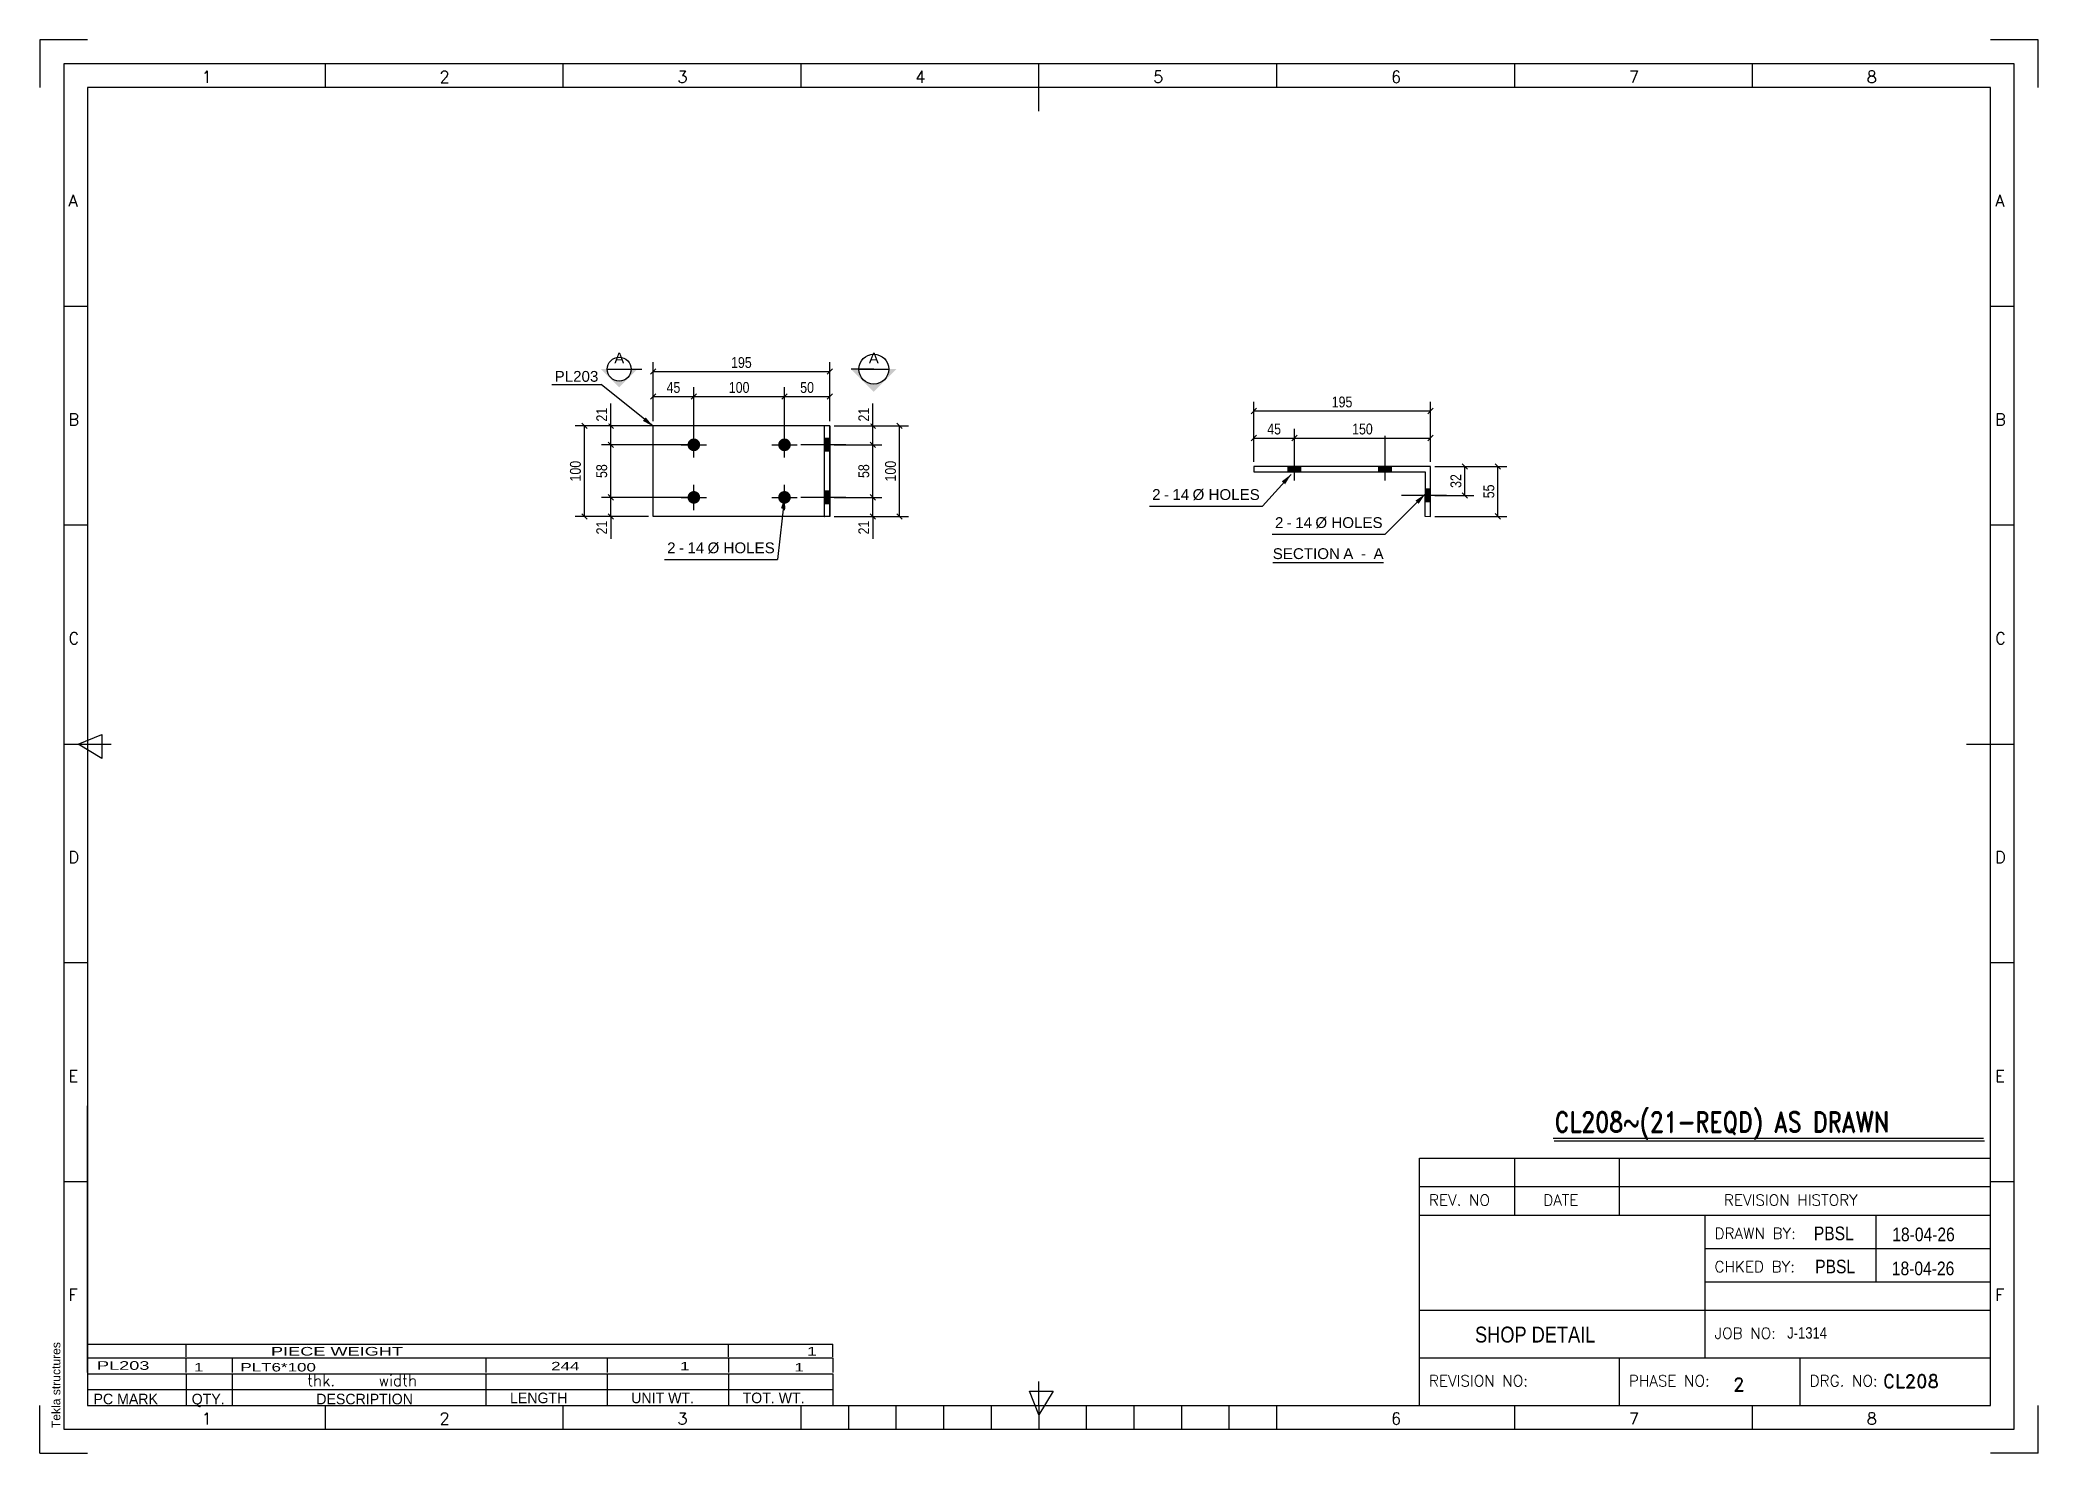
# Model space of a CAD drawing. Header units: millimetres. Extents: x -135 to 306, y -217 to 95.
import ezdxf

# ---------------------------------------------------------------- set-up
doc = ezdxf.new("R2010")
doc.units = ezdxf.units.MM
doc.linetypes.add('DXK_LINE_DOT2', pattern=[3.9198, 1.9599, -1.9599])
doc.styles.add('ari', font='', dxfattribs={"height": 0.2})
doc.styles.add('aria', font='', dxfattribs={"height": 0.2})
doc.styles.add('Arial', font='arial.ttf', dxfattribs={"height": 0.2})
doc.styles.add('Arial Narrow', font='ARIALN.TTF', dxfattribs={"height": 0.2})
doc.styles.add('RomanD', font='romand__.ttf', dxfattribs={"height": 0.2})
doc.styles.add('romand__', font='', dxfattribs={"height": 0.2})
doc.styles.add('RomanS', font='romans__.ttf', dxfattribs={"height": 0.2})
doc.styles.add('romans__', font='', dxfattribs={"height": 0.2})
doc.styles.get('ari').set_extended_font_data('ari')
doc.styles.get('aria').set_extended_font_data('aria')
doc.styles.get('romand__').set_extended_font_data('romand__')
doc.styles.get('romans__').set_extended_font_data('romans__')

msp = doc.modelspace()

# ---------------------------------------------------------------- hatches: boundary and pattern name
at = {"linetype": 'Continuous'}
for color, points in [(30, [(-1.64, 11.86), (0, 9.9), (-2.26, 11.07)]), (1, [(10.4, 5.8), (10.37, 5.51), (10.27, 5.23), (10.13, 4.98), (9.93, 4.76), (9.7, 4.59), (9.43, 4.47), (9.14, 4.41), (8.85, 4.41), (8.56, 4.47), (8.3, 4.59), (8.06, 4.76), (7.86, 4.98), (7.72, 5.23), (7.63, 5.51), (7.6, 5.8), (7.63, 6.09), (7.72, 6.37), (7.86, 6.62), (8.06, 6.84), (8.3, 7.01), (8.56, 7.13), (8.85, 7.19), (9.14, 7.19), (9.43, 7.13), (9.7, 7.01), (9.93, 6.84), (10.13, 6.62), (10.27, 6.37), (10.37, 6.09)]), (1, [(30.4, 5.8), (30.37, 5.51), (30.27, 5.23), (30.13, 4.98), (29.93, 4.76), (29.7, 4.59), (29.43, 4.47), (29.14, 4.41), (28.85, 4.41), (28.56, 4.47), (28.3, 4.59), (28.06, 4.76), (27.86, 4.98), (27.72, 5.23), (27.63, 5.51), (27.6, 5.8), (27.63, 6.09), (27.72, 6.37), (27.86, 6.62), (28.06, 6.84), (28.3, 7.01), (28.56, 7.13), (28.85, 7.19), (29.14, 7.19), (29.43, 7.13), (29.7, 7.01), (29.93, 6.84), (30.13, 6.62), (30.27, 6.37), (30.37, 6.09)]), (1, [(38.99, 4.4), (38.99, 7.2), (37.79, 7.2), (37.79, 4.4)]), (96, [(142.97, 1.02), (140.17, 1.02), (140.17, -0.18), (142.97, -0.18)]), (96, [(162.97, 1.02), (160.17, 1.02), (160.17, -0.18), (162.97, -0.18)]), (1, [(10.4, -5.8), (10.37, -6.09), (10.27, -6.37), (10.13, -6.62), (9.93, -6.84), (9.7, -7.01), (9.43, -7.13), (9.14, -7.19), (8.85, -7.19), (8.56, -7.13), (8.3, -7.01), (8.06, -6.84), (7.86, -6.62), (7.72, -6.37), (7.63, -6.09), (7.6, -5.8), (7.63, -5.51), (7.72, -5.23), (7.86, -4.98), (8.06, -4.76), (8.3, -4.59), (8.56, -4.47), (8.85, -4.41), (9.14, -4.41), (9.43, -4.47), (9.7, -4.59), (9.93, -4.76), (10.13, -4.98), (10.27, -5.23), (10.37, -5.51)]), (1, [(30.4, -5.8), (30.37, -6.09), (30.27, -6.37), (30.13, -6.62), (29.93, -6.84), (29.7, -7.01), (29.43, -7.13), (29.14, -7.19), (28.85, -7.19), (28.56, -7.13), (28.3, -7.01), (28.06, -6.84), (27.86, -6.62), (27.72, -6.37), (27.63, -6.09), (27.6, -5.8), (27.63, -5.51), (27.72, -5.23), (27.86, -4.98), (28.06, -4.76), (28.3, -4.59), (28.56, -4.47), (28.85, -4.41), (29.14, -4.41), (29.43, -4.47), (29.7, -4.59), (29.93, -4.76), (30.13, -4.98), (30.27, -5.23), (30.37, -5.51)]), (1, [(38.99, -7.2), (38.99, -4.4), (37.79, -4.4), (37.79, -7.2)]), (30, [(138.76, -2.25), (140.8, -0.73), (139.5, -2.92)]), (96, [(170.37, -3.98), (170.37, -6.78), (171.57, -6.79), (171.57, -3.99)]), (30, [(28.22, -8.23), (29, -5.8), (29.21, -8.34)]), (30, [(168.27, -6.5), (170.39, -5.09), (168.98, -7.21)])]:
    msp.add_hatch(color=color, dxfattribs=at).paths.add_polyline_path(points)

# ---------------------------------------------------------------- linework, layer by layer
at = {"color": 7, "linetype": 'Continuous'}
for p, q in [((-135.33, 95.15), (-135.33, 84.65)), ((-124.83, 95.15), (-135.33, 95.15)), ((305.67, 95.15), (295.17, 95.15)), ((305.67, 84.65), (305.67, 95.15)), ((-135.33, -216.7), (-135.33, -206.2)), ((305.67, -216.7), (305.67, -206.2)), ((-135.33, -216.7), (-124.83, -216.7)), ((305.67, -216.7), (295.17, -216.7))]:
    msp.add_line(p, q, dxfattribs=at)
at = {"color": 3, "linetype": 'Continuous'}
for p, q in [((300.42, 89.9), (-130.08, 89.9)), ((-130.08, 89.9), (-130.08, -211.45)), ((300.42, -211.45), (300.42, 89.9)), ((-130.08, -211.45), (300.42, -211.45))]:
    msp.add_line(p, q, dxfattribs=at)
at = {"color": 1, "linetype": 'Continuous'}
for p, q in [((-72.33, 84.65), (-72.33, 89.9)), ((-19.83, 84.65), (-19.83, 89.9)), ((32.67, 84.65), (32.67, 89.9)), ((85.17, 79.4), (85.17, 89.9)), ((137.67, 84.65), (137.67, 89.9)), ((190.17, 84.65), (190.17, 89.9)), ((242.67, 84.65), (242.67, 89.9)), ((295.17, 84.65), (-124.83, 84.65)), ((-124.83, 84.65), (-124.83, -206.2)), ((295.17, -206.2), (295.17, 84.65)), ((-124.83, 36.35), (-130.08, 36.35)), ((300.42, 36.35), (295.17, 36.35)), ((6.2, 5.8), (11.8, 5.8)), ((9, 3), (9, 8.6)), ((26.2, 5.8), (31.8, 5.8)), ((29, 3), (29, 8.6)), ((42.54, 5.8), (32.62, 5.8)), ((38.99, 7.2), (37.79, 7.2)), ((38.99, 4.4), (37.79, 4.4)), ((9, -8.6), (9, -3)), ((29, -8.6), (29, -3)), ((38.99, -4.4), (37.79, -4.4)), ((6.2, -5.8), (11.8, -5.8)), ((26.2, -5.8), (31.8, -5.8)), ((42.54, -5.8), (32.62, -5.8)), ((38.99, -7.2), (37.79, -7.2)), ((-124.83, -11.95), (-130.08, -11.95)), ((300.42, -11.95), (295.17, -11.95)), ((-130.08, -60.25), (-119.58, -60.25)), ((-126.93, -60.25), (-121.68, -58.15)), ((-121.68, -63.4), (-126.93, -60.25)), ((-121.68, -58.15), (-121.68, -63.4)), ((289.92, -60.25), (300.42, -60.25)), ((-124.83, -108.55), (-130.08, -108.55)), ((300.42, -108.55), (295.17, -108.55)), ((169.17, -206.2), (169.17, -151.6)), ((169.17, -151.6), (295.17, -151.6)), ((190.17, -164.2), (190.17, -151.6)), ((213.27, -164.2), (213.27, -151.6)), ((-124.83, -156.85), (-130.08, -156.85)), ((169.17, -157.9), (295.17, -157.9)), ((300.42, -156.85), (295.17, -156.85)), ((169.17, -164.2), (295.17, -164.2)), ((232.17, -185.2), (232.17, -164.2)), ((269.97, -178.9), (269.97, -164.2)), ((232.17, -171.55), (295.17, -171.55)), ((232.17, -178.9), (295.17, -178.9)), ((169.17, -185.2), (295.17, -185.2)), ((232.17, -195.7), (232.17, -185.2)), ((169.17, -195.7), (295.17, -195.7)), ((213.27, -206.2), (213.27, -195.7)), ((253.17, -206.2), (253.17, -195.7)), ((85.17, -206.2), (85.17, -200.95)), ((-124.83, -206.2), (295.17, -206.2)), ((-72.33, -211.45), (-72.33, -206.2)), ((-19.83, -211.45), (-19.83, -206.2)), ((32.67, -211.45), (32.67, -206.2)), ((43.17, -211.45), (43.17, -206.2)), ((53.67, -211.45), (53.67, -206.2)), ((64.17, -211.45), (64.17, -206.2)), ((74.67, -211.45), (74.67, -206.2)), ((83.07, -203.05), (88.32, -203.05)), ((85.17, -208.3), (83.07, -203.05)), ((88.32, -203.05), (85.17, -208.3)), ((85.17, -206.2), (85.17, -211.45)), ((95.67, -211.45), (95.67, -206.2)), ((106.17, -211.45), (106.17, -206.2)), ((116.67, -211.45), (116.67, -206.2)), ((127.17, -211.45), (127.17, -206.2)), ((137.67, -211.45), (137.67, -206.2)), ((190.17, -211.45), (190.17, -206.2)), ((242.67, -211.45), (242.67, -206.2)), ((32.67, -211.45), (137.67, -211.45))]:
    msp.add_line(p, q, dxfattribs=at)
at = {"color": 4, "linetype": 'Continuous'}
for p, q in [((0, 11), (0, 24.02)), ((38.39, 21.37), (39.59, 22.57)), ((38.99, 11), (38.99, 24.02)), ((0, 11), (0, 18.52)), ((9, 6.8), (9, 18.52)), ((9, 6.8), (9, 18.52)), ((29, 6.8), (29, 18.52)), ((29, 6.8), (29, 18.52)), ((39, 11), (39, 18.52)), ((0.6, 17.07), (-0.6, 15.87)), ((0, 16.47), (9, 16.47)), ((9.6, 17.07), (8.4, 15.87)), ((8.4, 15.87), (9.6, 17.07)), ((9, 16.47), (29, 16.47)), ((29.6, 17.07), (28.4, 15.87)), ((28.4, 15.87), (29.6, 17.07)), ((29, 16.47), (39, 16.47)), ((38.4, 15.87), (39.6, 17.07)), ((132.57, 2.02), (132.57, 15.32)), ((170.97, 12.67), (172.17, 13.87)), ((171.57, 2.01), (171.57, 15.32)), ((-1, 10), (-11.4, 10)), ((-9.95, 10.6), (-8.75, 9.4)), ((-9.35, 5.8), (-9.35, 10)), ((39.99, 10), (56.39, 10)), ((40, 10), (50.49, 10)), ((47.89, 10.6), (49.09, 9.4)), ((48.49, 5.8), (48.49, 10)), ((54.99, 9.4), (53.79, 10.6)), ((54.39, -10), (54.39, 10)), ((132.57, 2.02), (132.57, 9.35)), ((141.57, 6.03), (141.57, 9.35)), ((141.57, 6.03), (141.57, 9.35)), ((171.57, 2.02), (171.57, 9.35)), ((8, 5.8), (-11.4, 5.8)), ((8, 5.8), (-11.4, 5.8)), ((-8.75, 5.2), (-9.95, 6.4)), ((-8.75, 5.2), (-9.95, 6.4)), ((-9.35, -5.8), (-9.35, 5.8)), ((40, 5.8), (50.49, 5.8)), ((40, 5.8), (50.49, 5.8)), ((49.09, 5.2), (47.89, 6.4)), ((49.09, 5.2), (47.89, 6.4)), ((48.49, -5.8), (48.49, 5.8)), ((133.17, 7.9), (131.97, 6.7)), ((132.57, 7.3), (141.57, 7.3)), ((142.17, 7.9), (140.97, 6.7)), ((140.97, 6.7), (142.17, 7.9)), ((141.57, 7.3), (171.57, 7.3)), ((170.97, 6.7), (172.17, 7.9)), ((172.57, 1.02), (188.45, 1.02)), ((172.57, 1.01), (181.18, 1.01)), ((179.78, 0.41), (178.58, 1.61)), ((179.18, -5.39), (179.18, 1.01)), ((187.05, 0.42), (185.85, 1.62)), ((186.45, -9.99), (186.45, 1.02)), ((8, -5.8), (-11.4, -5.8)), ((8, -5.8), (-11.4, -5.8)), ((-9.95, -5.2), (-8.75, -6.4)), ((-9.95, -5.2), (-8.75, -6.4)), ((-9.35, -10), (-9.35, -5.8)), ((40, -5.8), (50.49, -5.8)), ((40, -5.8), (50.49, -5.8)), ((47.89, -5.2), (49.09, -6.4)), ((47.89, -5.2), (49.09, -6.4)), ((48.49, -10), (48.49, -5.8)), ((178.58, -4.79), (179.78, -5.99)), ((-1, -10), (-11.4, -10)), ((-8.75, -10.6), (-9.95, -9.4)), ((40, -10), (56.39, -10)), ((40, -10), (50.49, -10)), ((49.09, -10.6), (47.89, -9.4)), ((53.79, -9.4), (54.99, -10.6)), ((172.57, -9.99), (188.45, -9.99)), ((185.85, -9.39), (187.05, -10.59)), ((198.67, -147.2), (293.67, -147.2)), ((198.89, -147.82), (293.89, -147.82))]:
    msp.add_line(p, q, dxfattribs=at)
at = {"color": 2, "linetype": 'Continuous'}
for p, q in [((38.99, 10), (0, 10)), ((0, -10), (0, 10)), ((37.79, 10), (37.79, -10)), ((38.99, 10), (38.99, -10)), ((39, -10), (39, 10)), ((171.57, 1.01), (132.57, 1.02)), ((132.57, 1.02), (132.57, -0.18)), ((171.56, -9.99), (171.57, 1.01)), ((132.57, -0.18), (170.37, -0.18)), ((170.37, -0.18), (170.36, -9.98)), ((38.99, -10), (0, -10)), ((170.36, -9.98), (171.56, -9.99))]:
    msp.add_line(p, q, dxfattribs=at)
at = {"color": 7, "linetype": 'DXK_LINE_DOT2'}
for p, q in [((0, -10), (0, 10)), ((37.8, 10), (37.79, 10)), ((37.8, -10), (37.8, 10)), ((39, 10), (38.99, 10)), ((37.79, -10), (37.8, -10)), ((38.99, -10), (39, -10))]:
    msp.add_line(p, q, dxfattribs=at)
at = {"color": 96, "linetype": 'Continuous'}
for p, q in [((141.57, -2.1), (141.57, 7.82)), ((161.57, -2.1), (161.57, 7.82)), ((140.17, -0.18), (140.17, 1.02)), ((142.97, -0.18), (142.97, 1.02)), ((160.17, -0.18), (160.17, 1.02)), ((162.97, -0.18), (162.97, 1.02)), ((171.57, -3.99), (170.37, -3.98)), ((175.11, -5.39), (165.19, -5.38)), ((171.57, -6.79), (170.37, -6.78))]:
    msp.add_line(p, q, dxfattribs=at)
at = {"color": 30, "linetype": 'Continuous'}
msp.add_line((136.77, -20.16), (161.23, -20.16), dxfattribs=at)
at = {"color": 5, "linetype": 'Continuous'}
for p, q in [((-124.83, -136.9), (-124.83, -140.05)), ((-124.83, -143.2), (-124.83, -140.05)), ((-124.83, -147.4), (-124.83, -143.2)), ((-124.83, -150.55), (-124.83, -147.4)), ((-124.83, -154.75), (-124.83, -150.55)), ((-124.83, -157.9), (-124.83, -154.75)), ((-124.83, -162.1), (-124.83, -157.9)), ((-124.83, -165.25), (-124.83, -162.1)), ((-124.83, -169.45), (-124.83, -165.25)), ((-124.83, -172.6), (-124.83, -169.45)), ((-124.83, -176.8), (-124.83, -172.6)), ((-124.83, -179.95), (-124.83, -176.8)), ((-124.83, -184.15), (-124.83, -179.95)), ((-124.83, -187.3), (-124.83, -184.15)), ((-124.83, -191.5), (-124.83, -187.3)), ((-124.83, -194.65), (-124.83, -191.5)), ((-124.83, -192.7), (-124.83, -195.45)), ((-124.83, -192.7), (39.67, -192.7)), ((-103.08, -195.45), (-103.08, -192.7)), ((16.67, -195.45), (16.67, -192.7)), ((39.67, -195.45), (39.67, -192.7)), ((-124.83, -198.85), (-124.83, -194.65)), ((-124.83, -198.95), (-124.83, -195.7)), ((-124.83, -195.7), (39.67, -195.7)), ((-103.08, -198.95), (-103.08, -195.7)), ((-92.83, -198.95), (-92.83, -195.7)), ((-36.83, -198.95), (-36.83, -195.7)), ((-10.08, -198.95), (-10.08, -195.7)), ((16.67, -195.7), (16.67, -198.95)), ((39.67, -195.7), (39.67, -198.95)), ((-124.83, -198.85), (-124.83, -206.2)), ((-124.83, -199.2), (39.67, -199.2)), ((-124.83, -199.2), (-124.83, -206.2)), ((-124.83, -202.7), (39.67, -202.7)), ((-103.08, -199.2), (-103.08, -206.2)), ((-92.83, -206.2), (-92.83, -199.2)), ((-36.83, -206.2), (-36.83, -199.2)), ((-10.08, -206.2), (-10.08, -199.2)), ((16.67, -199.2), (16.67, -206.2)), ((39.67, -199.2), (39.67, -206.2)), ((-124.83, -206.2), (48.42, -206.2)), ((-124.83, -206.2), (39.67, -206.2))]:
    msp.add_line(p, q, dxfattribs=at)

# ---------------------------------------------------------------- texts
at = {"color": 1, "linetype": 'Continuous'}
for s, height, style, p in [('1', 2.6, 'RomanS', (-99.63, 85.7)), ('2', 2.6, 'RomanS', (-47.13, 85.7)), ('3', 2.6, 'RomanS', (5.37, 85.7)), ('4', 2.6, 'RomanS', (57.87, 85.7)), ('5', 2.6, 'RomanS', (110.37, 85.7)), ('6', 2.6, 'RomanS', (162.87, 85.7)), ('7', 2.6, 'RomanS', (215.37, 85.7)), ('8', 2.6, 'RomanS', (267.87, 85.7)), ('A', 2.6, 'RomanS', (-129.03, 58.4)), ('A', 2.6, 'RomanS', (296.22, 58.4)), ('B', 2.6, 'RomanS', (-129.03, 10.1)), ('B', 2.6, 'RomanS', (296.22, 10.1)), ('C', 2.6, 'RomanS', (-129.03, -38.2)), ('C', 2.6, 'RomanS', (296.22, -38.2)), ('D', 2.6, 'RomanS', (-129.03, -86.5)), ('D', 2.6, 'RomanS', (296.22, -86.5)), ('E', 2.6, 'RomanS', (-129.03, -134.8)), ('E', 2.6, 'RomanS', (296.22, -134.8)), ('F', 2.6, 'RomanS', (-129.03, -183.1)), ('F', 2.6, 'RomanS', (296.22, -183.1)), ('thk.', 2.477, 'RomanS', (-76.33, -201.95)), ('width', 2.477, 'RomanS', (-60.58, -201.95)), ('PC MARK', 2.333, 'ari', (-123.5, -205.94)), ('QTY.', 2.333, 'ari', (-101.83, -205.95)), ('DESCRIPTION', 2.3333, 'ari', (-74.33, -205.95)), ('LENGTH', 2.333, 'ari', (-31.58, -205.7)), ('UNIT WT.', 2.333, 'ari', (-4.83, -205.7)), ('TOT. WT.', 2.333, 'ari', (19.75, -205.7)), ('1', 2.6, 'RomanS', (-99.63, -210.4)), ('2', 2.6, 'RomanS', (-47.13, -210.4)), ('3', 2.6, 'RomanS', (5.37, -210.4)), ('6', 2.6, 'RomanS', (162.87, -210.4)), ('7', 2.6, 'RomanS', (215.37, -210.4)), ('8', 2.6, 'RomanS', (267.87, -210.4))]:
    msp.add_text(s, height=height, dxfattribs=dict(at, style=style)).set_placement(p)
at = {"color": 3, "style": 'RomanD', "width": 0.8}
msp.add_text('CL208~(21-REQD) AS DRAWN', height=4.5059, dxfattribs=at).set_placement((198.97, -145.89))
at = {"color": 4, "linetype": 'Continuous', "style": 'romans__'}
for s, p in [('REV. NO', (171.27, -162.1)), ('DATE', (196.47, -162.1)), ('REVISION HISTORY', (236.37, -162.1)), ('DRAWN BY:', (234.27, -169.45)), ('CHKED BY:', (234.27, -176.8)), ('JOB NO:', (234.27, -191.5)), ('REVISION NO:', (171.27, -202)), ('PHASE NO:', (215.37, -202)), ('DRG. NO:', (255.27, -202))]:
    msp.add_text(s, height=2.45, dxfattribs=at).set_placement(p)
at = {"color": 3, "linetype": 'Continuous'}
for s, height, style, p in [('PBSL', 3.006, 'Arial Narrow', (256.19, -169.73)), ('18-04-26', 3.006, 'Arial Narrow', (273.51, -169.96)), ('PBSL', 3.006, 'Arial Narrow', (256.49, -177.04)), ('18-04-26', 3.006, 'Arial Narrow', (273.41, -177.46)), ('SHOP DETAIL', 3.5075, 'Arial Narrow', (181.41, -192.31)), ('J-1314', 2.505, 'Arial Narrow', (250.32, -191.45)), ('2', 2.94, 'romand__', (238.36, -203.05)), ('CL208', 2.94, 'romand__', (271.45, -202.34))]:
    msp.add_text(s, height=height, dxfattribs=dict(at, style=style)).set_placement(p)
at = {"color": 174, "style": 'Arial'}
msp.add_text('Tekla structures', height=1.9102, rotation=90, dxfattribs=at).set_placement((-130.83, -211.2))
at = {"color": 1, "linetype": 'Continuous', "style": 'Arial', "width": 1.5}
for s, height, p in [('PIECE WEIGHT', 1.9102, (-84.33, -195.2)), ('1', 1.91, (33.96, -195.2))]:
    msp.add_text(s, height=height, dxfattribs=at).set_placement(p)
at = {"color": 4, "linetype": 'Continuous', "width": 1.5}
for s, height, style, p in [('PL203', 1.91, 'Arial', (-122.74, -198.34)), ('1', 1.87, 'aria', (-101.33, -198.7)), ('PLT6*100', 1.867, 'ari', (-91.08, -198.7)), ('244', 1.867, 'ari', (-22.5, -198.45)), ('1', 1.87, 'ari', (5.96, -198.45)), ('1', 1.87, 'ari', (31.21, -198.7))]:
    msp.add_text(s, height=height, dxfattribs=dict(at, style=style)).set_placement(p)

# ---------------------------------------------------------------- wipeouts: each hides what was drawn before it
at = {"color": 0}
for points in [[(-12.09, 19.71), (-12.09, 22.21), (-21.73, 22.21), (-21.73, 19.71)], [(112, -6.37), (112, -3.87), (110.15, -3.87), (110.15, -6.37)], [(139.11, -12.56), (139.11, -10.06), (137.26, -10.06), (137.26, -12.56)], [(4.96, -18.13), (4.96, -15.63), (3.1, -15.63), (3.1, -18.13)]]:
    msp.add_wipeout(points, dxfattribs=at)
at = {"color": 0, "linetype": 'Continuous'}
for points in [[(-6.36, 23.75), (-6.36, 26.25), (-8.58, 26.25), (-8.58, 23.75)], [(49.82, 23.75), (49.82, 26.25), (47.6, 26.25), (47.6, 23.75)]]:
    msp.add_wipeout(points, dxfattribs=at)

# ---------------------------------------------------------------- next in the draw order: hatches: boundary and pattern name
at = {"linetype": 'Continuous'}
for points in [[(-11.47, 22.5), (-10.11, 22.5, 0.403684), (-7.47, 19.86, 0.410244), (-4.83, 22.5), (-3.47, 22.5, 0.000008), (-7.47, 18.5)], [(43.71, 22.5), (45.41, 22.5, 0.403684), (48.71, 19.2, 0.410244), (52.01, 22.5), (53.71, 22.5, 0.000008), (48.71, 17.5)]]:
    msp.add_hatch(color=5, dxfattribs=at).paths.add_polyline_path(points)

# ---------------------------------------------------------------- next in the draw order: linework, layer by layer
at = {"color": 5, "linetype": 'Continuous'}
for p, q in [((-10.07, 22.5), (-4.87, 22.5)), ((-7.47, 22.5), (-2.47, 22.5)), ((-7.47, 22.5), (-7.47, 22.5)), ((48.71, 22.5), (43.71, 22.5)), ((45.46, 22.5), (51.96, 22.5)), ((48.71, 22.5), (48.71, 22.5))]:
    msp.add_line(p, q, dxfattribs=at)
at = {"color": 30, "linetype": 'Continuous'}
msp.add_line((-22.33, 19.11), (-11.49, 19.11), dxfattribs=at)
at = {"color": 5, "linetype": 'Continuous'}
for centre, radius in [((-7.47, 22.5), 2.64), ((48.71, 22.5), 3.3)]:
    msp.add_circle(centre, radius, dxfattribs=at)

# ---------------------------------------------------------------- next in the draw order: texts
at = {"color": 3, "style": 'Arial'}
msp.add_text('PL203', height=2.388, dxfattribs=at).set_placement((-21.73, 19.71))
at = {"color": 5, "linetype": 'Continuous', "style": 'Arial'}
for p in [(-8.58, 23.75), (47.6, 23.75)]:
    msp.add_text('A', height=2.39, dxfattribs=at).set_placement(p)

# ---------------------------------------------------------------- next in the draw order: wipeouts: each hides what was drawn before it
at = {"color": 0, "linetype": 'Continuous'}
for points in [[(6.52, 16.77), (6.52, 20.27), (2.47, 20.27), (2.47, 16.77)], [(21.78, 16.77), (21.78, 20.27), (16.21, 20.27), (16.21, 16.77)], [(36.02, 16.77), (36.02, 20.27), (31.97, 20.27), (31.97, 16.77)], [(-9.65, 14.48), (-13.15, 14.48), (-13.15, 10.44), (-9.65, 10.44)], [(48.19, 14.48), (44.69, 14.48), (44.69, 10.44), (48.19, 10.44)], [(139.09, 7.6), (139.09, 11.1), (135.05, 11.1), (135.05, 7.6)], [(159.35, 7.6), (159.35, 11.1), (153.78, 11.1), (153.78, 7.6)], [(-9.65, 2.02), (-13.15, 2.02), (-13.15, -2.02), (-9.65, -2.02)], [(48.19, 2.02), (44.69, 2.02), (44.69, -2.02), (48.19, -2.02)], [(54.09, 2.79), (50.59, 2.79), (50.59, -2.79), (54.09, -2.79)], [(186.15, -2.46), (182.65, -2.46), (182.65, -6.5), (186.15, -6.5)], [(-9.65, -10.44), (-13.15, -10.44), (-13.15, -14.48), (-9.65, -14.48)], [(48.19, -10.44), (44.69, -10.44), (44.69, -14.48), (48.19, -14.48)], [(151.58, -19.41), (151.58, -16.91), (136.77, -16.91), (136.77, -19.41)]]:
    msp.add_wipeout(points, dxfattribs=at)
at = {"color": 0}
for points in [[(113.86, -6.37), (113.86, -3.87), (112.75, -3.87), (112.75, -6.37)], [(140.97, -12.56), (140.97, -10.06), (139.86, -10.06), (139.86, -12.56)], [(6.82, -18.13), (6.82, -15.63), (5.71, -15.63), (5.71, -18.13)]]:
    msp.add_wipeout(points, dxfattribs=at)

# ---------------------------------------------------------------- next in the draw order: linework, layer by layer
at = {"color": 4, "linetype": 'Continuous'}
for p, q in [((0.6, 22.57), (-0.6, 21.37)), ((0, 21.97), (38.99, 21.97)), ((-9.35, 10), (-9.35, 14.92)), ((-9.35, 10), (-9.35, 14.92)), ((48.49, 10), (48.49, 14.92)), ((48.49, 10), (48.49, 14.92)), ((133.17, 13.87), (131.97, 12.67)), ((132.57, 13.27), (171.57, 13.27)), ((-0.17, 10), (-17.21, 10)), ((-14.56, 9.4), (-15.76, 10.6)), ((-15.16, -10), (-15.16, 10)), ((172.57, -5.39), (181.18, -5.39)), ((-1, -10), (-17.21, -10)), ((-15.76, -9.4), (-14.56, -10.6)), ((-9.35, -10), (-9.35, -14.92)), ((-9.35, -10), (-9.35, -14.92)), ((48.49, -10), (48.49, -14.92)), ((48.49, -10), (48.49, -14.92))]:
    msp.add_line(p, q, dxfattribs=at)
at = {"color": 30, "linetype": 'Continuous'}
msp.add_line((0, 9.9), (-11.49, 19.11), dxfattribs=at)

# ---------------------------------------------------------------- next in the draw order: texts
at = {"color": 7, "linetype": 'Continuous', "style": 'Arial Narrow'}
for s, p in [('45', (2.97, 17.27)), ('100', (16.71, 17.27)), ('50', (32.47, 17.27)), ('45', (135.55, 8.1)), ('150', (154.28, 8.1))]:
    msp.add_text(s, height=2.386, dxfattribs=at).set_placement(p)
for s, p in [('21', (-10.15, 10.94)), ('21', (47.69, 10.94)), ('58', (-10.15, -1.52)), ('58', (47.69, -1.52)), ('100', (53.59, -2.29)), ('55', (185.65, -6)), ('21', (-10.15, -13.98)), ('21', (47.69, -13.98))]:
    msp.add_text(s, height=2.386, rotation=90.0002, dxfattribs=at).set_placement(p)
at = {"color": 3, "style": 'Arial'}
for p in [(110.15, -6.37), (137.26, -12.56), (3.1, -18.13)]:
    msp.add_text('2', height=2.39, dxfattribs=at).set_placement(p)

# ---------------------------------------------------------------- next in the draw order: wipeouts: each hides what was drawn before it
at = {"color": 0}
for points in [[(118.32, -6.37), (118.32, -3.87), (114.61, -3.87), (114.61, -6.37)], [(145.43, -12.56), (145.43, -10.06), (141.72, -10.06), (141.72, -12.56)], [(11.27, -18.13), (11.27, -15.63), (7.57, -15.63), (7.57, -18.13)]]:
    msp.add_wipeout(points, dxfattribs=at)
at = {"color": 0, "linetype": 'Continuous'}
msp.add_wipeout([(154.55, -19.41), (154.55, -16.91), (152.33, -16.91), (152.33, -19.41)], dxfattribs=at)

# ---------------------------------------------------------------- next in the draw order: texts
at = {"color": 3, "style": 'Arial'}
for p in [(112.75, -6.37), (139.86, -12.56), (5.71, -18.13)]:
    msp.add_text('-', height=2.39, dxfattribs=at).set_placement(p)
at = {"color": 3, "linetype": 'Continuous', "style": 'Arial'}
msp.add_text('SECTION', height=2.388, dxfattribs=at).set_placement((136.77, -19.41))

# ---------------------------------------------------------------- next in the draw order: wipeouts: each hides what was drawn before it
at = {"color": 0, "linetype": 'Continuous'}
for points in [[(22.28, 22.27), (22.28, 25.77), (16.71, 25.77), (16.71, 22.27)], [(154.85, 13.57), (154.85, 17.07), (149.28, 17.07), (149.28, 13.57)], [(-15.46, 2.79), (-18.96, 2.79), (-18.96, -2.79), (-15.46, -2.79)], [(178.88, -0.16), (175.38, -0.16), (175.38, -4.21), (178.88, -4.21)], [(158.26, -19.41), (158.26, -16.91), (155.3, -16.91), (155.3, -19.41)]]:
    msp.add_wipeout(points, dxfattribs=at)
at = {"color": 0}
for points in [[(133.88, -6.37), (133.88, -3.87), (119.07, -3.87), (119.07, -6.37)], [(160.99, -12.56), (160.99, -10.06), (146.18, -10.06), (146.18, -12.56)], [(26.84, -18.13), (26.84, -15.63), (12.02, -15.63), (12.02, -18.13)]]:
    msp.add_wipeout(points, dxfattribs=at)

# ---------------------------------------------------------------- next in the draw order: linework, layer by layer
at = {"color": 30, "linetype": 'Continuous'}
for p, q in [((140.8, -0.73), (134.48, -7.72)), ((29, -5.8), (27.44, -19.48)), ((109.55, -7.72), (134.48, -7.72)), ((170.39, -5.09), (161.59, -13.91)), ((136.66, -13.91), (161.59, -13.91)), ((2.5, -19.48), (27.44, -19.48))]:
    msp.add_line(p, q, dxfattribs=at)

# ---------------------------------------------------------------- next in the draw order: texts
at = {"color": 7, "linetype": 'Continuous', "style": 'Arial Narrow'}
for p in [(17.21, 22.77), (149.78, 14.07)]:
    msp.add_text('195', height=2.386, dxfattribs=at).set_placement(p)
for s, p in [('100', (-15.96, -2.29)), ('32', (178.38, -3.71))]:
    msp.add_text(s, height=2.386, rotation=90.0002, dxfattribs=at).set_placement(p)
at = {"color": 3, "style": 'Arial'}
for s, p in [('14', (114.61, -6.37)), ('Ø HOLES', (119.07, -6.37)), ('14', (141.72, -12.56)), ('Ø HOLES', (146.18, -12.56)), ('14', (7.57, -18.13)), ('Ø HOLES', (12.02, -18.13))]:
    msp.add_text(s, height=2.388, dxfattribs=at).set_placement(p)
at = {"color": 3, "linetype": 'Continuous', "style": 'Arial'}
msp.add_text('A', height=2.39, dxfattribs=at).set_placement((152.33, -19.41))

# ---------------------------------------------------------------- next in the draw order: wipeouts: each hides what was drawn before it
at = {"color": 0, "linetype": 'Continuous'}
msp.add_wipeout([(161.23, -19.41), (161.23, -16.91), (159.01, -16.91), (159.01, -19.41)], dxfattribs=at)

# ---------------------------------------------------------------- next in the draw order: texts
at = {"color": 3, "linetype": 'Continuous', "style": 'Arial'}
for s, height, p in [('A', 2.39, (159.01, -19.41)), (' - ', 2.388, (155.3, -19.41))]:
    msp.add_text(s, height=height, dxfattribs=at).set_placement(p)

doc.saveas('drawing.dxf')
